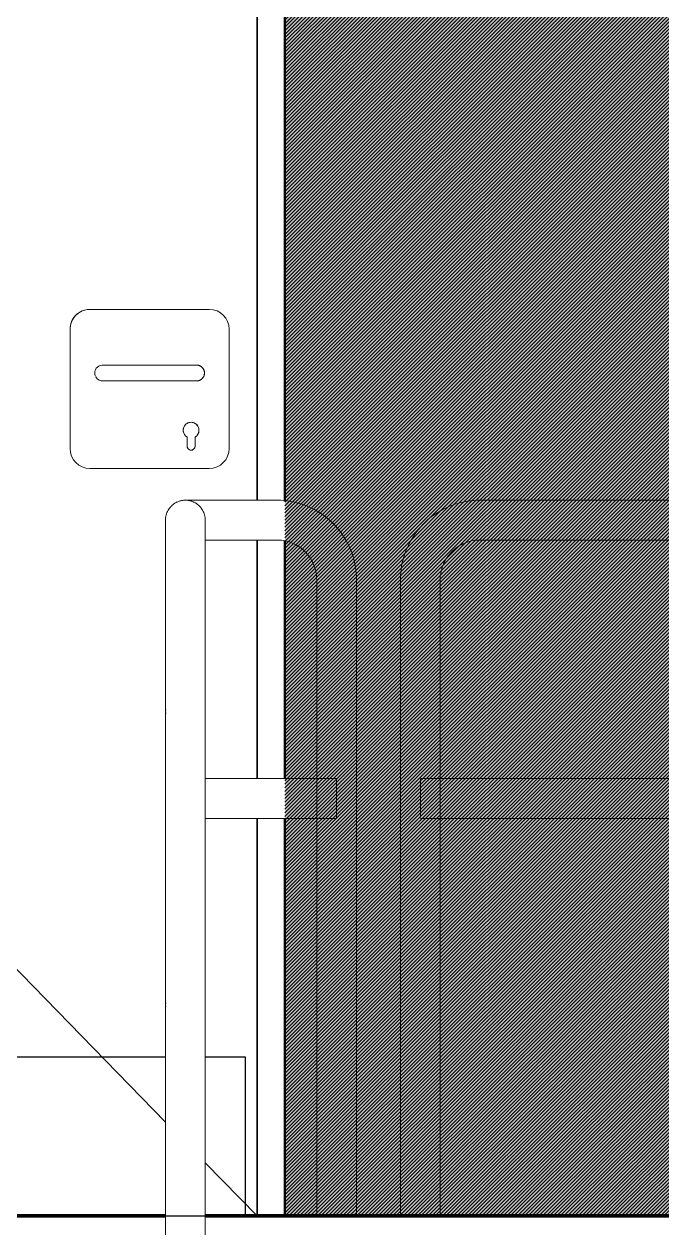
# Model space of a CAD drawing. Header units: millimetres. Extents: x -25371 to 2282244, y -90657 to 147824.
# Drawn here: x 1888571 to 1889373, y -988 to 526 of the extents above; entities that cross this region are included whole.
import ezdxf

# ---------------------------------------------------------------- set-up
doc = ezdxf.new("R2010")
doc.units = ezdxf.units.MM
doc.linetypes.add('CENTER', pattern=[50.8, 31.75, -6.35, 6.35, -6.35])
doc.linetypes.add('TA_GL_000.90000', pattern=[2.475, 0.9, -0.225, 0.225, -0.225, 0.9])
for name, color, linetype in [('000 - 0_SYM_DWG_GRIDLINE_MAIN_COLOR_251', 7, 'Continuous'), ('000 - CONCRETE_COL_HATCH_', 7, 'Continuous'), ('000 - EXISTING_PRECAST_MAIN_COLOR_1', 7, 'Continuous'), ('000 - GRID', 7, 'CENTER')]:
    doc.layers.add(name, color=color, linetype=linetype)
for name, color, linetype, lineweight in [('A-DOOR-E', 7, 'Continuous', 35), ('A-DOOR-HDLN', 7, 'Continuous', 70), ('A-FLOR-E', 7, 'Continuous', 35), ('A-FLOR-HRAL', 7, 'Continuous', 35), ('A-GLAZ-CURT', 7, 'Continuous', 35), ('I-WALL-E', 7, 'Continuous', 50), ('WALL-E', 7, 'Continuous', 50)]:
    doc.layers.add(name, color=color, linetype=linetype, lineweight=lineweight)
doc.styles.add('TA', font='', dxfattribs={"height": 4.5})
doc.styles.get('TA').set_extended_font_data('Cordia New')

# ---------------------------------------------------------------- blocks, each defined once
blk = doc.blocks.new('Top Rail Type - Top Rail_Internal_-3867038-VS01 - ELEVATION 4')
at = {"layer": 'A-FLOR-HRAL', "color": 7, "lineweight": 9}
for p, q in [((4495.3, 104500), (3295.3, 104500)), ((3295.3, 104450), (4495.3, 104450)), ((3195.3, 104400), (3195.3, 103600)), ((3245.3, 103600), (3245.3, 104400)), ((4545.3, 104400), (4545.3, 103600)), ((4595.3, 103600), (4595.3, 104400)), ((3220.3, 103600), (3196.1, 103600)), ((3196.1, 103600), (3220.3, 103600)), ((3220.3, 103600), (3244.4, 103600)), ((3244.4, 103600), (3220.3, 103600)), ((4570.3, 103600), (4546.1, 103600)), ((4546.1, 103600), (4570.3, 103600)), ((4570.3, 103600), (4594.4, 103600)), ((4594.4, 103600), (4570.3, 103600))]:
    blk.add_line(p, q, dxfattribs=at)
at = {"layer": 'A-FLOR-HRAL', "color": 7, "lineweight": 9, "flags": 128}
for points in [[(3295.3, 104500), (3291.3, 104499.9), (3287.3, 104499.7), (3283.3, 104499.3), (3279.3, 104498.7), (3275.4, 104498), (3271.5, 104497.1), (3267.6, 104496.1), (3263.8, 104494.9), (3260, 104493.6), (3256.3, 104492.1), (3252.7, 104490.5), (3249.1, 104488.7), (3245.6, 104486.8), (3242.2, 104484.7), (3238.8, 104482.5), (3235.6, 104480.2), (3232.4, 104477.8), (3229.3, 104475.2), (3226.4, 104472.5), (3223.5, 104469.7), (3220.8, 104466.7), (3218.2, 104463.7), (3215.7, 104460.6), (3213.4, 104457.4), (3211.1, 104454), (3209, 104450.6), (3207.1, 104447.1), (3205.3, 104443.6), (3203.6, 104439.9), (3202.1, 104436.2), (3200.7, 104432.5), (3199.5, 104428.7), (3198.4, 104424.8), (3197.5, 104420.9), (3196.7, 104417), (3196.1, 104413), (3195.7, 104409.1), (3195.4, 104405.1), (3195.3, 104401.1), (3195.3, 104400)], [(4595.3, 104400), (4595.2, 104404), (4595, 104408), (4594.6, 104412), (4594, 104415.9), (4593.3, 104419.9), (4592.4, 104423.8), (4591.4, 104427.6), (4590.2, 104431.5), (4588.9, 104435.2), (4587.4, 104438.9), (4585.7, 104442.6), (4584, 104446.2), (4582.1, 104449.7), (4580, 104453.1), (4577.8, 104456.5), (4575.5, 104459.7), (4573, 104462.9), (4570.5, 104465.9), (4567.8, 104468.9), (4564.9, 104471.7), (4562, 104474.5), (4559, 104477.1), (4555.9, 104479.6), (4552.6, 104481.9), (4549.3, 104484.1), (4545.9, 104486.2), (4542.4, 104488.2), (4538.8, 104490), (4535.2, 104491.7), (4531.5, 104493.2), (4527.8, 104494.6), (4523.9, 104495.8), (4520.1, 104496.9), (4516.2, 104497.8), (4512.3, 104498.5), (4508.3, 104499.1), (4504.3, 104499.6), (4500.3, 104499.9), (4496.4, 104500), (4495.3, 104500)], [(3245.3, 104400), (3245.3, 104402), (3245.4, 104404), (3245.6, 104406), (3245.9, 104408), (3246.3, 104409.9), (3246.7, 104411.9), (3247.2, 104413.8), (3247.8, 104415.7), (3248.5, 104417.6), (3249.2, 104419.5), (3250, 104421.3), (3250.9, 104423.1), (3251.9, 104424.8), (3252.9, 104426.6), (3254, 104428.2), (3255.2, 104429.9), (3256.4, 104431.4), (3257.7, 104433), (3259, 104434.4), (3260.4, 104435.9), (3261.9, 104437.2), (3263.4, 104438.5), (3265, 104439.8), (3266.6, 104441), (3268.3, 104442.1), (3270, 104443.1), (3271.7, 104444.1), (3273.5, 104445), (3275.3, 104445.8), (3277.2, 104446.6), (3279, 104447.3), (3280.9, 104447.9), (3282.9, 104448.4), (3284.8, 104448.9), (3286.8, 104449.3), (3288.7, 104449.6), (3290.7, 104449.8), (3292.7, 104449.9), (3294.7, 104450), (3295.3, 104450)], [(4495.3, 104450), (4497.3, 104450), (4499.3, 104449.8), (4501.3, 104449.6), (4503.2, 104449.4), (4505.2, 104449), (4507.2, 104448.6), (4509.1, 104448.1), (4511, 104447.5), (4512.9, 104446.8), (4514.7, 104446.1), (4516.6, 104445.2), (4518.4, 104444.3), (4520.1, 104443.4), (4521.8, 104442.4), (4523.5, 104441.3), (4525.1, 104440.1), (4526.7, 104438.9), (4528.2, 104437.6), (4529.7, 104436.2), (4531.1, 104434.8), (4532.5, 104433.4), (4533.8, 104431.9), (4535.1, 104430.3), (4536.2, 104428.7), (4537.3, 104427), (4538.4, 104425.3), (4539.4, 104423.6), (4540.3, 104421.8), (4541.1, 104420), (4541.9, 104418.1), (4542.6, 104416.2), (4543.2, 104414.3), (4543.7, 104412.4), (4544.2, 104410.5), (4544.5, 104408.5), (4544.8, 104406.5), (4545.1, 104404.5), (4545.2, 104402.5), (4545.3, 104400.5), (4545.3, 104400)]]:
    blk.add_lwpolyline(points, dxfattribs=at)
blk = doc.blocks.new('System Panel - DPA-AR_Facade_Solid Panel 150mm-5074316-VS01 - ELEVATION 4')
at = {"layer": 'A-GLAZ-CURT', "color": 7}
for p, q in [((3001.8, 103600), (3099.2, 103600)), ((3147.7, 103600), (3244.7, 103600)), ((3244.7, 103600), (3230.5, 103600)), ((3341.5, 103600), (3544.1, 103600)), ((3642.5, 103600), (3341.5, 103600)), ((3642.5, 103600), (3544.1, 103600))]:
    blk.add_line(p, q, dxfattribs=at)
blk = doc.blocks.new('System Panel - DPA-AR_Facade_Solid Panel 150mm-5072658-VS01 - ELEVATION 4')
at = {"layer": 'A-GLAZ-CURT', "color": 7}
for p, q in [((3099.2, 103600), (3000.1, 103600)), ((3000.1, 103600), (3099.2, 103600)), ((3244.7, 103600), (3147.7, 103600)), ((3147.7, 103600), (3244.7, 103600)), ((4150, 103600), (3341.5, 103600)), ((3341.5, 103600), (4150, 103600)), ((4500, 103600), (4450, 103600)), ((4450, 103600), (4500, 103600))]:
    blk.add_line(p, q, dxfattribs=at)
blk = doc.blocks.new('System Panel - DPA-AR_Facade_Solid Panel 150mm-V56-VS01 - ELEVATION 4')
at = {"layer": 'A-GLAZ-CURT', "color": 7}
for p, q in [((1951.8, 103600), (1752.2, 103600)), ((1752.2, 103600), (1951.8, 103600)), ((2265.2, 103600), (2001.6, 103600)), ((2001.6, 103600), (2265.2, 103600)), ((2525.4, 103600), (2314.8, 103600)), ((2314.8, 103600), (2525.4, 103600)), ((2656.2, 103600), (2574.7, 103600)), ((2574.7, 103600), (2656.2, 103600)), ((2900, 103600), (2754, 103600)), ((2754, 103600), (2900, 103600)), ((3000.1, 103600), (2974.5, 103600)), ((2974.5, 103600), (3000.1, 103600))]:
    blk.add_line(p, q, dxfattribs=at)
blk = doc.blocks.new('System Panel - DPA-AR_Facade_Solid Panel 150mm-5526688-VS01 - ELEVATION 4')
at = {"layer": 'A-GLAZ-CURT', "color": 7}
for p, q in [((4150, 103600), (3001.8, 103600)), ((3001.8, 103600), (4150, 103600)), ((4500, 103600), (4450, 103600)), ((4450, 103600), (4500, 103600))]:
    blk.add_line(p, q, dxfattribs=at)
blk = doc.blocks.new('DPA_AC-PL_FLOOR ROOM CAL - A41_1000 x 1000 mm-5549838-VS01 - ELEVATION 4')
at = {"layer": 'A-DOOR-E', "color": 7}
for p, q in [((4100, 103600), (3000, 103600)), ((3000, 103600), (4100, 103600))]:
    blk.add_line(p, q, dxfattribs=at)
at = {"layer": 'A-DOOR-HDLN', "color": 7}
for p, q in [((4050, 103600), (3050, 103600)), ((4050, 103600), (3050, 103600)), ((3050, 103600), (4050, 103600)), ((4050, 103600), (3050, 103600))]:
    blk.add_line(p, q, dxfattribs=at)
blk = doc.blocks.new('DPA_AC-PL_FLOOR ROOM CAL - A41_1000 x 1000 mm-V58-VS01 - ELEVATION 4')
at = {"layer": 'A-DOOR-E', "color": 7}
for p, q in [((2400, 103600), (2900, 103600)), ((2900, 103600), (2400, 103600)), ((2950, 103600), (3500, 103600)), ((3500, 103600), (2950, 103600))]:
    blk.add_line(p, q, dxfattribs=at)
at = {"layer": 'A-DOOR-HDLN', "color": 7}
for p, q in [((2450, 103600), (2900, 103600)), ((2450, 103600), (2900, 103600)), ((2900, 103600), (2450, 103600)), ((2450, 103600), (2900, 103600)), ((2950, 103600), (3450, 103600)), ((2950, 103600), (3450, 103600)), ((3450, 103600), (2950, 103600)), ((2950, 103600), (3450, 103600))]:
    blk.add_line(p, q, dxfattribs=at)
blk = doc.blocks.new('System Panel - DPA-AR_Facade_Solid Panel 150mm-V59-VS01 - ELEVATION 4')
at = {"layer": 'A-GLAZ-CURT', "color": 7}
for p, q in [((2900, 103600), (1752.2, 103600)), ((1752.2, 103600), (2900, 103600)), ((3001.8, 103600), (2950, 103600)), ((2950, 103600), (3001.8, 103600))]:
    blk.add_line(p, q, dxfattribs=at)
blk = doc.blocks.new('DPA_DR-SG-SW - D4_1100x2150 mm-5440963-VS01 - ELEVATION 4')
at = {"layer": '000 - EXISTING_PRECAST_MAIN_COLOR_1', "color": 7}
for p, q in [((3050, 105750), (3050, 104498.7)), ((3050, 104498.7), (3050, 105750)), ((3015, 105715), (3015, 104499.8)), ((3015, 105715), (3015, 104499.8)), ((3015, 105715), (3015, 104499.8)), ((3015, 104499.8), (3015, 105715)), ((1985, 104657.5), (2900, 103718.1)), ((3015, 104450.2), (3015, 104149.8)), ((3015, 104450.2), (3015, 104149.8)), ((3015, 104450.2), (3015, 104149.8)), ((3015, 104149.8), (3015, 104450.2)), ((3050, 104449.1), (3050, 104149.9)), ((3050, 104149.9), (3050, 104449.1)), ((3015, 104100.2), (3015, 103600)), ((3015, 104100.2), (3015, 103600)), ((3015, 104100.2), (3015, 103600)), ((3015, 103600), (3015, 104100.2)), ((3050, 104100), (3050, 103600)), ((3050, 103600), (3050, 104100)), ((2000, 103800), (2900, 103800)), ((2950, 103800), (3000, 103800)), ((3000, 103800), (3000, 103600)), ((2950, 103666.7), (3015, 103600)), ((1985, 103600), (2900, 103600)), ((2900, 103600), (1985, 103600)), ((2000, 103600), (2900, 103600)), ((2000, 103600), (2900, 103600)), ((2000, 103600), (2900, 103600)), ((2900, 103600), (2000, 103600)), ((2950, 103600), (3015, 103600)), ((3015, 103600), (2950, 103600)), ((2950, 103600), (3000, 103600)), ((2950, 103600), (3000, 103600)), ((2950, 103600), (3000, 103600)), ((3000, 103600), (2950, 103600)), ((3000, 103600), (3015, 103600)), ((3050, 103600), (3000, 103600)), ((3015, 103600), (3050, 103600))]:
    blk.add_line(p, q, dxfattribs=at)
at = {"layer": '000 - EXISTING_PRECAST_MAIN_COLOR_1', "color": 7, "lineweight": 9}
for p, q in [((2955, 104740), (2805, 104740)), ((2805, 104740), (2955, 104740)), ((2780, 104715), (2780, 104565)), ((2780, 104565), (2780, 104715)), ((2980, 104565), (2980, 104715)), ((2980, 104715), (2980, 104565)), ((2924, 104670), (2836, 104670)), ((2836, 104650), (2924, 104650)), ((2927.1, 104568), (2927.1, 104579.3)), ((2927.1, 104579.3), (2927.1, 104568)), ((2937.1, 104579.3), (2937.1, 104568)), ((2937.1, 104568), (2937.1, 104579.3)), ((2805, 104540), (2955, 104540)), ((2955, 104540), (2805, 104540))]:
    blk.add_line(p, q, dxfattribs=at)
at = {"layer": '000 - EXISTING_PRECAST_MAIN_COLOR_1', "color": 7, "lineweight": 9, "flags": 128}
for points in [[(2836, 104670), (2835.4, 104670), (2834.8, 104670), (2834.2, 104670), (2833.6, 104670), (2833, 104670), (2832.4, 104670), (2831.9, 104670), (2831.3, 104670), (2830.7, 104670), (2830.2, 104670), (2829.6, 104670), (2829.1, 104670), (2828.5, 104670), (2828, 104670), (2827.5, 104670), (2827, 104670), (2826.6, 104670), (2826.1, 104670), (2825.7, 104670), (2825.2, 104670), (2824.8, 104670), (2824.4, 104670), (2824.1, 104670), (2823.7, 104670), (2823.4, 104670), (2823.1, 104670), (2822.8, 104670), (2822.5, 104670), (2822.2, 104670), (2822, 104670), (2821.8, 104670), (2821.6, 104670), (2821.5, 104670), (2821.3, 104670), (2821.2, 104670), (2821.1, 104670), (2821.1, 104670), (2821, 104670), (2821, 104670)], [(2939, 104670), (2939, 104670), (2939, 104670), (2938.9, 104670), (2938.8, 104670), (2938.7, 104670), (2938.6, 104670), (2938.4, 104670), (2938.2, 104670), (2938, 104670), (2937.8, 104670), (2937.6, 104670), (2937.3, 104670), (2937, 104670), (2936.7, 104670), (2936.4, 104670), (2936, 104670), (2935.7, 104670), (2935.3, 104670), (2934.9, 104670), (2934.5, 104670), (2934, 104670), (2933.6, 104670), (2933.1, 104670), (2932.6, 104670), (2932.1, 104670), (2931.6, 104670), (2931.1, 104670), (2930.5, 104670), (2930, 104670), (2929.4, 104670), (2928.9, 104670), (2928.3, 104670), (2927.7, 104670), (2927.1, 104670), (2926.5, 104670), (2926, 104670), (2925.4, 104670), (2924.8, 104670), (2924.2, 104670), (2924, 104670)], [(2939, 104670), (2939.4, 104670), (2939.8, 104670), (2940.2, 104669.9), (2940.6, 104669.9), (2941, 104669.8), (2941.4, 104669.7), (2941.8, 104669.6), (2942.1, 104669.5), (2942.5, 104669.4), (2942.9, 104669.2), (2943.3, 104669), (2943.6, 104668.9), (2944, 104668.7), (2944.3, 104668.5), (2944.6, 104668.3), (2945, 104668), (2945.3, 104667.8), (2945.6, 104667.5), (2945.9, 104667.2), (2946.2, 104667), (2946.4, 104666.7), (2946.7, 104666.4), (2947, 104666.1), (2947.2, 104665.7), (2947.4, 104665.4), (2947.6, 104665.1), (2947.8, 104664.7), (2948, 104664.4), (2948.2, 104664), (2948.3, 104663.6), (2948.5, 104663.2), (2948.6, 104662.9), (2948.7, 104662.5), (2948.8, 104662.1), (2948.9, 104661.7), (2948.9, 104661.3), (2949, 104660.9), (2949, 104660.5), (2949, 104660.1), (2949, 104660)], [(2821, 104650), (2821, 104650), (2821, 104650), (2821.1, 104650), (2821.2, 104650), (2821.3, 104650), (2821.4, 104650), (2821.6, 104650), (2821.8, 104650), (2822, 104650), (2822.2, 104650), (2822.4, 104650), (2822.7, 104650), (2823, 104650), (2823.3, 104650), (2823.6, 104650), (2824, 104650), (2824.3, 104650), (2824.7, 104650), (2825.1, 104650), (2825.5, 104650), (2826, 104650), (2826.4, 104650), (2826.9, 104650), (2827.4, 104650), (2827.9, 104650), (2828.4, 104650), (2828.9, 104650), (2829.5, 104650), (2830, 104650), (2830.6, 104650), (2831.1, 104650), (2831.7, 104650), (2832.3, 104650), (2832.9, 104650), (2833.5, 104650), (2834, 104650), (2834.6, 104650), (2835.2, 104650), (2835.8, 104650), (2836, 104650)], [(2924, 104650), (2924.6, 104650), (2925.2, 104650), (2925.8, 104650), (2926.4, 104650), (2927, 104650), (2927.6, 104650), (2928.1, 104650), (2928.7, 104650), (2929.3, 104650), (2929.8, 104650), (2930.4, 104650), (2930.9, 104650), (2931.5, 104650), (2932, 104650), (2932.5, 104650), (2933, 104650), (2933.4, 104650), (2933.9, 104650), (2934.3, 104650), (2934.8, 104650), (2935.2, 104650), (2935.6, 104650), (2935.9, 104650), (2936.3, 104650), (2936.6, 104650), (2936.9, 104650), (2937.2, 104650), (2937.5, 104650), (2937.8, 104650), (2938, 104650), (2938.2, 104650), (2938.4, 104650), (2938.5, 104650), (2938.7, 104650), (2938.8, 104650), (2938.9, 104650), (2938.9, 104650), (2939, 104650), (2939, 104650)], [(2949, 104660), (2949, 104659.6), (2949, 104659.2), (2948.9, 104658.8), (2948.9, 104658.4), (2948.8, 104658), (2948.7, 104657.6), (2948.6, 104657.2), (2948.5, 104656.9), (2948.4, 104656.5), (2948.2, 104656.1), (2948, 104655.7), (2947.9, 104655.4), (2947.7, 104655), (2947.5, 104654.7), (2947.3, 104654.4), (2947, 104654), (2946.8, 104653.7), (2946.5, 104653.4), (2946.2, 104653.1), (2946, 104652.8), (2945.7, 104652.6), (2945.4, 104652.3), (2945.1, 104652), (2944.7, 104651.8), (2944.4, 104651.6), (2944.1, 104651.4), (2943.7, 104651.2), (2943.4, 104651), (2943, 104650.8), (2942.6, 104650.7), (2942.2, 104650.5), (2941.9, 104650.4), (2941.5, 104650.3), (2941.1, 104650.2), (2940.7, 104650.1), (2940.3, 104650.1), (2939.9, 104650), (2939.5, 104650), (2939.1, 104650), (2939, 104650)]]:
    blk.add_lwpolyline(points, dxfattribs=at)
at = {"layer": '000 - EXISTING_PRECAST_MAIN_COLOR_1', "color": 7, "lineweight": 9}
for centre, radius, start, end in [((2805, 104715), 25, 90, 180), ((2805, 104715), 25, 90, 120), ((2955, 104715), 25, 0, 90), ((2955, 104715), 25, 0, 90), ((2805, 104715), 25, 121.9019, 180), ((2821, 104660), 10, 82.7723, 180), ((2939, 104660), 10, 0, 97.2273), ((2939, 104660), 10, 0, 97.2273), ((2939, 104660), 10, 90, 97.2273), ((2939, 104660), 10, 75, 90), ((2939, 104660), 10, 60, 75), ((2939, 104660), 10, 0, 60), ((2821, 104660), 10, 180, 203.2226), ((2821, 104660), 10, 210, 277.2277), ((2939, 104660), 10, 262.7727, 330), ((2939, 104660), 10, 262.7727, 330), ((2939, 104660), 10, 262.7727, 270), ((2939, 104660), 10, 270, 285), ((2939, 104660), 10, 285, 300), ((2939, 104660), 10, 300, 330), ((2939, 104660), 10, 336.7774, 0), ((2939, 104660), 10, 336.7774, 0), ((2939, 104660), 10, 336.7774, 0), ((2932.1, 104588), 10, 300, 240), ((2932.1, 104588), 10, 135, 225), ((2932.1, 104588), 10, 120, 135), ((2932.1, 104588), 10, 105, 120), ((2932.1, 104588), 10, 90, 105), ((2932.1, 104588), 10, 75, 90), ((2932.1, 104588), 10, 60, 75), ((2932.1, 104588), 10, 300, 60), ((2932.1, 104588), 10, 225, 240), ((2805, 104565), 25, 180, 270), ((2805, 104565), 25, 180, 270), ((2932.1, 104568), 5, 180, 0), ((2932.1, 104568), 5, 180, 210), ((2932.1, 104568), 5, 240, 255), ((2932.1, 104568), 5, 255, 270), ((2932.1, 104568), 5, 270, 285), ((2932.1, 104568), 5, 285, 300), ((2932.1, 104568), 5, 330, 0), ((2955, 104565), 25, 270, 0), ((2955, 104565), 25, 270, 0)]:
    blk.add_arc(centre, radius, start, end, dxfattribs=at)
blk = doc.blocks.new('Handrail Type - Handrail_Internal_-5724926-VS01 - ELEVATION 4')
at = {"layer": 'A-FLOR-HRAL', "color": 7, "lineweight": 9}
for p, q in [((3295.3, 104150), (3220.3, 104150)), ((3220.3, 104125), (3220.3, 104149.1)), ((3220.3, 104149.1), (3220.3, 104125)), ((4495.3, 104150), (3295.3, 104150)), ((4570.3, 104150), (4495.3, 104150)), ((4570.3, 104125), (4570.3, 104149.1)), ((4570.3, 104149.1), (4570.3, 104125)), ((3220.3, 104125), (3220.3, 104100.9)), ((3220.3, 104100.9), (3220.3, 104125)), ((4570.3, 104125), (4570.3, 104100.9)), ((4570.3, 104100.9), (4570.3, 104125)), ((3220.3, 104100), (3295.3, 104100)), ((3295.3, 104100), (4495.3, 104100)), ((4495.3, 104100), (4570.3, 104100))]:
    blk.add_line(p, q, dxfattribs=at)
blk = doc.blocks.new('Railing - 50mm-5751642-VS01 - ELEVATION 4')
at = {"layer": 'A-FLOR-HRAL', "color": 7, "lineweight": 9}
for p, q in [((2900, 104234.4), (2900.3, 104236.7)), ((2900, 104234.4), (2900, 103266.7)), ((2900.3, 104232), (2900, 104234.4)), ((2949.7, 104236.7), (2950, 104234.4)), ((2950, 104234.4), (2949.7, 104232)), ((2950, 103266.7), (2950, 104234.4))]:
    blk.add_line(p, q, dxfattribs=at)
blk = doc.blocks.new('Railing - 50mm-5751640-VS01 - ELEVATION 4')
at = {"layer": 'A-FLOR-HRAL', "color": 7, "lineweight": 9}
for p, q in [((2900, 103865.7), (2900.3, 103868.1)), ((2900, 103865.7), (2900, 102933.3)), ((2900.3, 103863.4), (2900, 103865.7)), ((2949.7, 103868.1), (2950, 103865.7)), ((2950, 103865.7), (2949.7, 103863.4)), ((2950, 102933.3), (2950, 103865.7))]:
    blk.add_line(p, q, dxfattribs=at)
blk = doc.blocks.new('Railing - Railing-5725296-VS01 - ELEVATION 4')
at = {"color": 7}
for name in ['Railing - 50mm-5751642-VS01 - ELEVATION 4', 'Railing - 50mm-5751640-VS01 - ELEVATION 4']:
    blk.add_blockref(name, (0, 0), dxfattribs=at)
blk = doc.blocks.new('Top Rail Type - Top Rail_Internal_-5725755-VS01 - ELEVATION 4')
at = {"layer": 'A-FLOR-HRAL', "color": 7, "lineweight": 9}
for p, q in [((3040, 104500), (2925, 104500)), ((2900, 104464.4), (2900, 102141.7)), ((2950, 102141.7), (2950, 104464.4)), ((2950, 104450), (3040, 104450)), ((3090, 104400), (3090, 103600)), ((3140, 103600), (3140, 104400)), ((3115, 103600), (3090.9, 103600)), ((3090.9, 103600), (3115, 103600)), ((3115, 103600), (3139.2, 103600)), ((3139.2, 103600), (3115, 103600))]:
    blk.add_line(p, q, dxfattribs=at)
at = {"layer": 'A-FLOR-HRAL', "color": 7, "lineweight": 9, "flags": 128}
for points in [[(3140, 104400), (3139.9, 104404), (3139.7, 104408), (3139.3, 104412), (3138.7, 104415.9), (3138, 104419.9), (3137.1, 104423.8), (3136.1, 104427.6), (3134.9, 104431.5), (3133.6, 104435.2), (3132.1, 104438.9), (3130.5, 104442.6), (3128.7, 104446.2), (3126.8, 104449.7), (3124.7, 104453.1), (3122.5, 104456.5), (3120.2, 104459.7), (3117.8, 104462.9), (3115.2, 104465.9), (3112.5, 104468.9), (3109.7, 104471.7), (3106.7, 104474.5), (3103.7, 104477.1), (3100.6, 104479.6), (3097.4, 104481.9), (3094, 104484.1), (3090.6, 104486.2), (3087.1, 104488.2), (3083.6, 104490), (3079.9, 104491.7), (3076.2, 104493.2), (3072.5, 104494.6), (3068.7, 104495.8), (3064.8, 104496.9), (3060.9, 104497.8), (3057, 104498.5), (3053, 104499.1), (3049.1, 104499.6), (3045.1, 104499.9), (3041.1, 104500), (3040, 104500)], [(2900, 104475), (2900, 104474.9), (2900, 104474.8), (2900, 104474.5), (2900, 104474), (2900, 104473.5), (2900, 104472.9), (2900, 104472.1), (2900, 104471.2), (2900, 104470.2), (2900, 104469.1), (2900, 104467.9), (2900, 104466.5), (2900, 104465.1), (2900, 104464.4)], [(2950, 104464.4), (2950, 104465.9), (2950, 104467.3), (2950, 104468.6), (2950, 104469.7), (2950, 104470.8), (2950, 104471.7), (2950, 104472.5), (2950, 104473.2), (2950, 104473.8), (2950, 104474.3), (2950, 104474.6), (2950, 104474.9), (2950, 104475), (2950, 104475)], [(3040, 104450), (3042, 104450), (3044, 104449.8), (3046, 104449.6), (3048, 104449.4), (3049.9, 104449), (3051.9, 104448.6), (3053.8, 104448.1), (3055.7, 104447.5), (3057.6, 104446.8), (3059.5, 104446.1), (3061.3, 104445.2), (3063.1, 104444.3), (3064.8, 104443.4), (3066.6, 104442.4), (3068.2, 104441.3), (3069.9, 104440.1), (3071.4, 104438.9), (3073, 104437.6), (3074.4, 104436.2), (3075.9, 104434.8), (3077.2, 104433.4), (3078.5, 104431.9), (3079.8, 104430.3), (3081, 104428.7), (3082.1, 104427), (3083.1, 104425.3), (3084.1, 104423.6), (3085, 104421.8), (3085.8, 104420), (3086.6, 104418.1), (3087.3, 104416.2), (3087.9, 104414.3), (3088.4, 104412.4), (3088.9, 104410.5), (3089.3, 104408.5), (3089.6, 104406.5), (3089.8, 104404.5), (3089.9, 104402.5), (3090, 104400.5), (3090, 104400)]]:
    blk.add_lwpolyline(points, dxfattribs=at)
at = {"layer": 'A-FLOR-HRAL', "color": 7, "lineweight": 9}
blk.add_open_spline([(2900, 104475), (2900, 104477.2), (2900.4, 104480.5), (2901.8, 104484.6), (2903.3, 104487.5), (2904.8, 104489.8), (2906.2, 104491.5), (2907.7, 104493.1), (2909.3, 104494.5), (2911.1, 104495.8), (2912.5, 104496.7), (2913.9, 104497.4), (2915.4, 104498.1), (2917, 104498.7), (2918.5, 104499.2), (2920.1, 104499.5), (2921.7, 104499.8), (2923.4, 104500), (2925, 104500), (2926.6, 104500), (2928.3, 104499.8), (2929.9, 104499.5), (2931.5, 104499.2), (2933, 104498.7), (2934.6, 104498.1), (2936.1, 104497.4), (2937.5, 104496.7), (2938.9, 104495.8), (2940.7, 104494.5), (2942.3, 104493.1), (2943.8, 104491.5), (2945.2, 104489.8), (2946.7, 104487.5), (2948.2, 104484.6), (2949.6, 104480.5), (2950, 104477.2), (2950, 104475)], degree=3, knots=[-1, -1, -1, -1, -0.916667, -0.875, -0.833333, -0.791667, -0.770833, -0.75, -0.708333, -0.6875, -0.666667, -0.645833, -0.625, -0.604167, -0.583333, -0.5625, -0.541667, -0.520833, -0.5, -0.479167, -0.458333, -0.4375, -0.416667, -0.395833, -0.375, -0.354167, -0.333333, -0.3125, -0.291667, -0.25, -0.229167, -0.208333, -0.166667, -0.125, -0.083333, 0, 0, 0, 0], dxfattribs=at)
for points in [[(2900.1, 104472.6), (2900, 104473.4), (2900, 104474.2), (2900, 104475)], [(2950, 104475), (2950, 104474.1), (2950, 104473.3), (2949.9, 104472.4)]]:
    blk.add_open_spline(points, degree=3, dxfattribs=at)
blk = doc.blocks.new('Handrail Type - Handrail_Internal_-5735922-VS01 - ELEVATION 4')
at = {"layer": 'A-FLOR-HRAL', "color": 7, "lineweight": 9}
for p, q in [((3040, 104150), (2950, 104150)), ((3115, 104150), (3040, 104150)), ((2900, 104125), (2900, 101791.7)), ((2950, 101791.7), (2950, 104125)), ((2950, 104100), (3040, 104100)), ((3040, 104100), (3115, 104100))]:
    blk.add_line(p, q, dxfattribs=at)
for start_param, end_param in [(4.712389, 6.021386), (0.261799, 1.570796), (1.570796, 2.879793), (3.403392, 4.712389)]:
    blk.add_ellipse((3115, 104125), major_axis=(0, 25), ratio=0.000002, start_param=start_param, end_param=end_param, dxfattribs=at)
blk = doc.blocks.new('C-1-VS01_REV00_20260616-140725_ELEVATION_4_EX')
at = {"layer": '000 - CONCRETE_COL_HATCH_'}
h = blk.add_hatch(dxfattribs=at)
h.set_pattern_fill('AR-CONC', scale=0.05, angle=-2e-15)
h.paths.add_polyline_path([(16572.8, 106950), (14053.6, 107184.7), (14054.3, 106600), (16572.8, 106600)])
h.paths.add_polyline_path([(15271.8, 105750), (15271.8, 103600), (16721.8, 103600), (16721.8, 108700), (14053.6, 108700), (14053.6, 107184.7), (14053.6, 103600), (14171.8, 103600), (14171.8, 105750)])
h = blk.add_hatch(dxfattribs=at)
h.set_pattern_fill('ANSI31', angle=-2e-15)
h.paths.add_polyline_path([(16572.8, 106950), (14053.6, 107184.7), (14054.3, 106600), (16572.8, 106600)])
h.paths.add_polyline_path([(15271.8, 105750), (15271.8, 103600), (16721.8, 103600), (16721.8, 108700), (14053.6, 108700), (14053.6, 107184.7), (14053.6, 103600), (14171.8, 103600), (14171.8, 105750)])
at = {"color": 7}
blk.add_lwpolyline([(14053.6, 103600), (16721.8, 103600), (16721.8, 108700), (14053.6, 108700)], close=True, dxfattribs=at)
at = {"layer": 'A-FLOR-E', "color": 7}
for p, q in [((15121.8, 103600), (13974.1, 103600)), ((15121.8, 103600), (14021.8, 103600)), ((15121.8, 103600), (14975.8, 103600)), ((15121.8, 103600), (14975.8, 103600)), ((16371.8, 103600), (15171.8, 103600)), ((16721.8, 103600), (15171.8, 103600)), ((15321, 103600), (15196.3, 103600)), ((15321, 103600), (15196.3, 103600)), ((15321, 103600), (15223.7, 103600)), ((15466.5, 103600), (15369.5, 103600)), ((15466.5, 103600), (15369.5, 103600)), ((15466.5, 103600), (15369.5, 103600)), ((16323.6, 103600), (15563.3, 103600)), ((16371.8, 103600), (15563.3, 103600))]:
    blk.add_line(p, q, dxfattribs=at)
at = {"layer": 'I-WALL-E', "color": 7}
for p, q in [((15376.1, 103600), (15466.5, 103600)), ((15563.3, 103600), (16371.8, 103600))]:
    blk.add_line(p, q, dxfattribs=at)
at = {"layer": 'WALL-E', "color": 7}
for p, q in [((15271.8, 105750), (15271.8, 104498.7)), ((15271.8, 105750), (15271.8, 104498.7)), ((15271.8, 104449.1), (15271.8, 104149.9)), ((15271.8, 104449.1), (15271.8, 104149.9)), ((15271.8, 104100), (15271.8, 103600)), ((15271.8, 104100), (15271.8, 103600)), ((15771.8, 103600), (15271.8, 103600))]:
    blk.add_line(p, q, dxfattribs=at)
at = {"layer": '000 - EXISTING_PRECAST_MAIN_COLOR_1', "color": 7}
blk.add_blockref('DPA_DR-SG-SW - D4_1100x2150 mm-5440963-VS01 - ELEVATION 4', (12221.8, 0), dxfattribs=at)
at = {"layer": 'A-DOOR-E', "color": 7}
for name in ['DPA_AC-PL_FLOOR ROOM CAL - A41_1000 x 1000 mm-V58-VS01 - ELEVATION 4', 'DPA_AC-PL_FLOOR ROOM CAL - A41_1000 x 1000 mm-5549838-VS01 - ELEVATION 4']:
    blk.add_blockref(name, (12221.8, 0), dxfattribs=at)
at = {"layer": 'A-FLOR-HRAL', "color": 7, "lineweight": 9}
for name in ['Top Rail Type - Top Rail_Internal_-5725755-VS01 - ELEVATION 4', 'Top Rail Type - Top Rail_Internal_-3867038-VS01 - ELEVATION 4', 'Handrail Type - Handrail_Internal_-5735922-VS01 - ELEVATION 4', 'Handrail Type - Handrail_Internal_-5724926-VS01 - ELEVATION 4']:
    blk.add_blockref(name, (12221.8, 0), dxfattribs=at)
at = {"layer": 'A-FLOR-HRAL', "color": 7}
blk.add_blockref('Railing - Railing-5725296-VS01 - ELEVATION 4', (12221.8, 0), dxfattribs=at)
at = {"layer": 'A-GLAZ-CURT', "color": 7}
for name in ['System Panel - DPA-AR_Facade_Solid Panel 150mm-V56-VS01 - ELEVATION 4', 'System Panel - DPA-AR_Facade_Solid Panel 150mm-V59-VS01 - ELEVATION 4', 'System Panel - DPA-AR_Facade_Solid Panel 150mm-5072658-VS01 - ELEVATION 4', 'System Panel - DPA-AR_Facade_Solid Panel 150mm-5074316-VS01 - ELEVATION 4', 'System Panel - DPA-AR_Facade_Solid Panel 150mm-5526688-VS01 - ELEVATION 4']:
    blk.add_blockref(name, (12221.8, 0), dxfattribs=at)
blk = doc.blocks.new('*U974')
at = {"layer": '000 - 0_SYM_DWG_GRIDLINE_MAIN_COLOR_251', "color": 7, "linetype": 'ByBlock', "ltscale": 5}
blk.add_line((20, 0), (-588.498, 0), dxfattribs=at)
at = {"color": 7, "style": 'TA', "flags": 1}
blk.add_attdef('LOCATION', (6, -6), '', height=4.5, rotation=270, dxfattribs=at)
blk = doc.blocks.new('C-1-VS01_REV00_20260616-141122_ELEVATION_4_DIMS')
at = {"layer": '000 - GRID', "color": 7, "linetype": 'TA_GL_000.90000', "xscale": 50.00000000000004, "yscale": 50.00000000000004, "zscale": 50.00000000000004, "rotation": 180}
blk.add_blockref('*U974', (-175.4, 103600), dxfattribs=at)

msp = doc.modelspace()

# ---------------------------------------------------------------- block references
at = {"color": 7}
for name in ['C-1-VS01_REV00_20260616-141122_ELEVATION_4_DIMS', 'C-1-VS01_REV00_20260616-140725_ELEVATION_4_EX']:
    msp.add_blockref(name, (1873627.43, -104572.744), dxfattribs=at)

doc.saveas('drawing.dxf')
